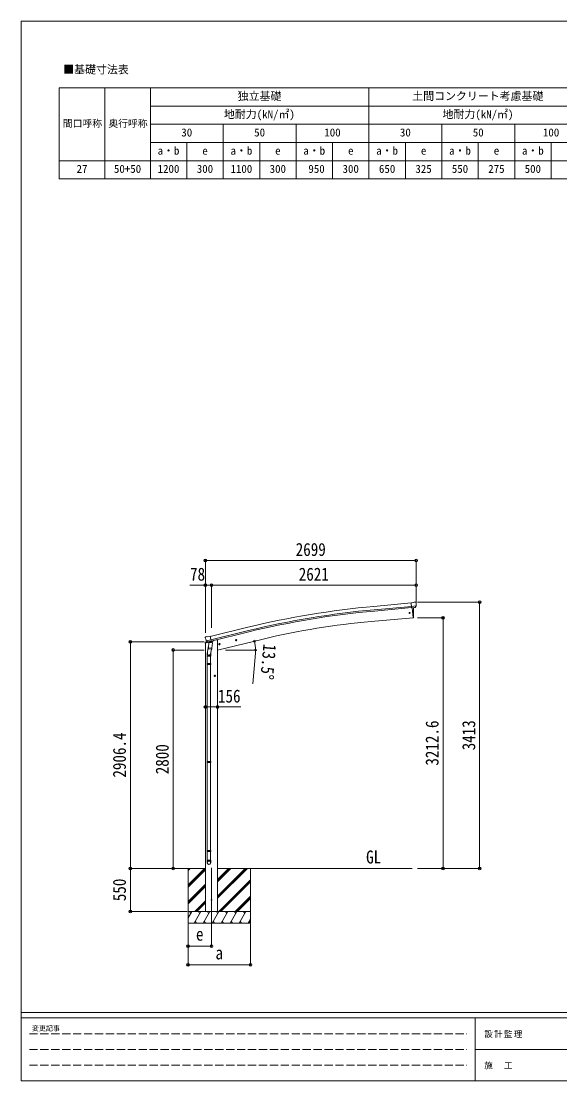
# Model space of a CAD drawing. Units: millimetres at full size, with parts at other scales. Extents: x -9783 to 9892, y -6828 to 6752.
# Drawn here: x -9783 to -2884, y -6828 to 6752 of the extents above; entities that cross this region are included whole.
import ezdxf
from ezdxf.enums import TextEntityAlignment as Align

# ---------------------------------------------------------------- set-up
doc = ezdxf.new("R2010")
doc.units = ezdxf.units.MM
doc.header["$LTSCALE"] = 35
doc.header["$PDMODE"] = 32
doc.header["$PDSIZE"] = 35
doc.linetypes.add('DASHED3', pattern=[4, 3, -1])
for name, color, linetype, lineweight in [('0-0_0', 7, 'Continuous', 9), ('0-1_本体', 4, 'Continuous', 9), ('0-2_部品', 7, 'Continuous', 9), ('0-8_PARTS2', 2, 'Continuous', 9), ('0-A_寸法', 6, 'Continuous', 9), ('1-0_FRAME', 7, 'Continuous', 18), ('F-0_240', 7, 'Continuous', 9)]:
    doc.layers.add(name, color=color, linetype=linetype, lineweight=lineweight)
doc.styles.add('ＭＳ ゴシック', font='')
doc.styles.get('ＭＳ ゴシック').set_extended_font_data('MS Gothic')

msp = doc.modelspace()

# ---------------------------------------------------------------- linework, layer by layer
at = {"layer": '0-0_0', "color": 6}
for p, q in [((-3910.86, -4106.93), (-3910.86, -693.93)), ((-4379.88, -894.33), (-4379.88, -4106.93))]:
    msp.add_line(p, q, dxfattribs=at)
at = {"layer": '0-0_0'}
for p, q in [((-8020.54, -4106.93), (-7424.21, -4106.93)), ((-7646.46, -4106.93), (-7646.46, -4806.93)), ((-7646.46, -4318.15), (-7435.23, -4106.93)), ((-7646.46, -4134.31), (-7619.08, -4106.93)), ((-7646.46, -4120.17), (-7633.22, -4106.93)), ((-7646.46, -4332.3), (-7424.21, -4110.05)), ((-7646.46, -4346.44), (-7424.21, -4124.19)), ((-7268.71, -4489.19), (-6886.44, -4106.93)), ((-7268.71, -4460.9), (-6914.73, -4106.93)), ((-7268.71, -4475.04), (-6900.59, -4106.93)), ((-7268.71, -4277.06), (-7098.58, -4106.93)), ((-7268.71, -4262.91), (-7112.72, -4106.93)), ((-7268.71, -4248.77), (-7126.86, -4106.93)), ((-7268.71, -4106.93), (-4773.98, -4106.93)), ((-6846.46, -4106.93), (-6846.46, -4806.93)), ((-7646.46, -4530.28), (-7424.21, -4308.04)), ((-7646.46, -4544.43), (-7424.21, -4322.18)), ((-7646.46, -4558.57), (-7424.21, -4336.32)), ((-7252.6, -4656.93), (-6846.46, -4250.79)), ((-7238.46, -4656.93), (-6846.46, -4264.93)), ((-7224.31, -4656.93), (-6846.46, -4279.07)), ((-7040.47, -4656.93), (-6846.46, -4462.92)), ((-7026.32, -4656.93), (-6846.46, -4477.06)), ((-7560.97, -4656.93), (-7424.21, -4520.17)), ((-7546.82, -4656.93), (-7424.21, -4534.31)), ((-7532.68, -4656.93), (-7424.21, -4548.45)), ((-7012.18, -4656.93), (-6846.46, -4491.2)), ((-7646.46, -4740.76), (-7598.06, -4656.92)), ((-6846.46, -4656.93), (-7646.46, -4656.93)), ((-7613.06, -4682.91), (-7628.06, -4656.92)), ((-7569.19, -4806.92), (-7482.59, -4656.93)), ((-7497.59, -4682.91), (-7512.59, -4656.93)), ((-7453.72, -4806.93), (-7367.12, -4656.93)), ((-7382.12, -4682.91), (-7397.12, -4656.93)), ((-7338.25, -4806.93), (-7251.65, -4656.93)), ((-7266.65, -4682.91), (-7281.65, -4656.92)), ((-7222.78, -4806.93), (-7136.18, -4656.93)), ((-7151.18, -4682.91), (-7166.18, -4656.93)), ((-7107.31, -4806.93), (-7020.71, -4656.93)), ((-7050.71, -4656.93), (-7035.71, -4682.91)), ((-6991.84, -4806.93), (-6905.24, -4656.93)), ((-6920.24, -4682.91), (-6935.24, -4656.93)), ((-7646.46, -4806.93), (-6846.46, -4806.93)), ((-7554.19, -4780.95), (-7539.19, -4806.92)), ((-7438.72, -4780.94), (-7423.72, -4806.93)), ((-7323.25, -4780.95), (-7308.25, -4806.93)), ((-7207.78, -4780.95), (-7192.78, -4806.93)), ((-7092.31, -4780.95), (-7077.31, -4806.93)), ((-6976.84, -4780.95), (-6961.84, -4806.93)), ((-6876.37, -4806.93), (-6846.46, -4755.12)), ((-6861.37, -4780.95), (-6846.37, -4806.93))]:
    msp.add_line(p, q, dxfattribs=at)
at = {"layer": '0-1_本体'}
for p, q in [((-4787.1, -704.52), (-5264.61, -747.72)), ((-4783.33, -747.52), (-5260.72, -790.71)), ((-4781.87, -764.29), (-5259.2, -807.48)), ((-4774.63, -766.68), (-4763.47, -894.28)), ((-5301.41, -941.35), (-4763.47, -894.28)), ((-7363.93, -1133.34), (-6881.06, -1015.85)), ((-7353.86, -1175.3), (-6870.85, -1057.83)), ((-7349.93, -1191.68), (-6866.87, -1074.19)), ((-7423.96, -1216.63), (-7423.96, -4656.93)), ((-7268.46, -1306.93), (-6682.78, -1166.32)), ((-7268.46, -1176.93), (-7268.46, -4656.93)), ((-7302.96, -1628.92), (-7309.46, -1632.67)), ((-7302.96, -1646.43), (-7302.96, -1626.43)), ((-7296.46, -1632.67), (-7302.96, -1628.92)), ((-7292.96, -1636.43), (-7312.96, -1636.43)), ((-7309.46, -1632.67), (-7309.46, -1640.18)), ((-7309.46, -1640.18), (-7302.96, -1643.93))]:
    msp.add_line(p, q, dxfattribs=at)
at = {"layer": '0-1_本体', "color": 6}
msp.add_line((-7268.21, -2037.11), (-7424.21, -2037.11), dxfattribs=at)
at = {"layer": '0-1_本体'}
for points in [[(-7268.46, -1176.93), (-7288.46, -1176.93), (-7321.97, -1184.97)], [(-7302.96, -1643.93), (-7296.46, -1640.18), (-7296.46, -1632.67)]]:
    msp.add_lwpolyline(points, dxfattribs=at)
for radius in [8.5, 7.7, 6.5]:
    msp.add_circle((-7302.96, -1636.43), radius, dxfattribs=at)
for centre, radius, start, end in [((-4268.48, -11757.73), 11054.98, 95.16866, 103.66973), ((-4268.48, -11757.73), 11011.82, 95.16974, 103.66973), ((-4268.48, -11757.73), 10994.98, 95.16974, 103.66973), ((-4478.42, -10348.13), 9442.71, 95.00001, 103.5)]:
    msp.add_arc(centre, radius, start, end, dxfattribs=at)
at = {"layer": '0-2_部品'}
for p, q in [((-4760.72, -700.08), (-4787.28, -702.4)), ((-4781.62, -767.06), (-4787.28, -702.4)), ((-4724.42, -742.36), (-4783.33, -747.52)), ((-4771.66, -766.19), (-4781.62, -767.06)), ((-4774.65, -766.45), (-4763.49, -894.05)), ((-4760.72, -700.08), (-4749, -693.31)), ((-4734.09, -691.72), (-4747.76, -692.92)), ((-4738.06, -763.25), (-4745.76, -763.92)), ((-4735.67, -761.85), (-4724.74, -742.91)), ((-4724.96, -697.48), (-4730.44, -692.87)), ((-4723.89, -699.52), (-4723.78, -700.86)), ((-4763.49, -894.05), (-4761.43, -893.8)), ((-7426.77, -1217.25), (-7384.07, -1206.99)), ((-7426.77, -1210.36), (-7426.77, -1217.25)), ((-7425.64, -1148.91), (-7425.37, -1150.06)), ((-7421.42, -1140.34), (-7425.28, -1146.63)), ((-7398.26, -1201.15), (-7424.47, -1207.44)), ((-7418.33, -1138.09), (-7405.15, -1134.92)), ((-7411.59, -1189.22), (-7354.08, -1175.41)), ((-7394.74, -1204.13), (-7411.11, -1189.64)), ((-7390.59, -1137.6), (-7403.85, -1134.9)), ((-7392.03, -1204.7), (-7384.51, -1202.89)), ((-7391.19, -1204.59), (-7389.66, -1204.22)), ((-7390.59, -1137.6), (-7364.66, -1131.37)), ((-7389.66, -1204.22), (-7352.96, -1195.41)), ((-7387.82, -1204.45), (-7387.88, -1205.19)), ((-7387.12, -1206.23), (-7361.31, -1212.67)), ((-7380.2, -1211.58), (-7384.88, -1278.42)), ((-7334.51, -1214.77), (-7380.2, -1211.58)), ((-7378.43, -1208.4), (-7378.66, -1211.69)), ((-7358.91, -1197.24), (-7359.93, -1211.84)), ((-7352.96, -1195.41), (-7351.43, -1195.05)), ((-7349.87, -1192.94), (-7348.93, -1193.01)), ((-7348.93, -1193.01), (-7335.62, -1208.32)), ((-7344.94, -1197.6), (-7326.05, -1193.07)), ((-7339.19, -1281.61), (-7334.51, -1214.77)), ((-7335.62, -1208.32), (-7336.06, -1214.67)), ((-7322.22, -1184.89), (-7322.22, -1188.2)), ((-7039.98, -1183.11), (-7020.53, -1178.44)), ((-7035.42, -1175.33), (-7037.55, -1182.53)), ((-7028.12, -1173.58), (-7035.42, -1175.33)), ((-7027.92, -1190.5), (-7032.59, -1171.05)), ((-7022.95, -1179.02), (-7028.12, -1173.58)), ((-7025.09, -1186.22), (-7022.95, -1179.02)), ((-7401.21, -1386.98), (-7401.21, -1352.63)), ((-7383.14, -1253.65), (-7399.06, -1349.82)), ((-7385.74, -1290.88), (-7384.86, -1278.42)), ((-7385.34, -1292.24), (-7385.34, -1292.24)), ((-7339.19, -1281.61), (-7384.88, -1278.42)), ((-7383.89, -1293.02), (-7342.19, -1295.94)), ((-7347.62, -1295.56), (-7358.35, -1359.14)), ((-7355.21, -1352.33), (-7355.21, -1386.98)), ((-7339.2, -1281.61), (-7340.09, -1294.31)), ((-7253.9, -1234.47), (-7234.45, -1229.8)), ((-7249.34, -1226.69), (-7251.47, -1233.88)), ((-7242.04, -1224.94), (-7249.34, -1226.69)), ((-7241.84, -1241.86), (-7246.51, -1222.41)), ((-7236.87, -1230.38), (-7242.04, -1224.94)), ((-7239.01, -1237.58), (-7236.87, -1230.38)), ((-7355.21, -1386.98), (-7401.21, -1386.98)), ((-7401.21, -1482.98), (-7400.21, -1480.98)), ((-7355.21, -1482.98), (-7401.21, -1482.98)), ((-7355.21, -1490.98), (-7401.21, -1490.98)), ((-7356.21, -1480.98), (-7400.21, -1480.98)), ((-7356.21, -1492.98), (-7400.21, -1492.98)), ((-7399.21, -1386.98), (-7399.21, -1480.98)), ((-7399.21, -1492.98), (-7399.21, -2737.17)), ((-7357.21, -1386.98), (-7357.21, -1480.98)), ((-7357.21, -1492.98), (-7357.21, -2737.17)), ((-7355.21, -1482.98), (-7356.21, -1480.98)), ((-7355.21, -1490.98), (-7356.21, -1492.98)), ((-7355.21, -1482.98), (-7355.21, -1490.98)), ((-7302.71, -1629.54), (-7309.21, -1633.29)), ((-7302.71, -1647.04), (-7302.71, -1627.04)), ((-7296.21, -1633.29), (-7302.71, -1629.54)), ((-7292.71, -1637.04), (-7312.71, -1637.04)), ((-7309.21, -1633.29), (-7309.21, -1640.8)), ((-7309.21, -1640.8), (-7302.71, -1644.55)), ((-7401.21, -2739.17), (-7400.21, -2737.17)), ((-7355.21, -2739.17), (-7401.21, -2739.17)), ((-7355.21, -2747.17), (-7401.21, -2747.17)), ((-7356.21, -2737.17), (-7400.21, -2737.17)), ((-7356.21, -2749.17), (-7400.21, -2749.17)), ((-7399.21, -2749.17), (-7399.21, -3877.36)), ((-7357.21, -2749.17), (-7357.21, -3877.36)), ((-7355.21, -2739.17), (-7356.21, -2737.17)), ((-7355.21, -2747.17), (-7356.21, -2749.17)), ((-7355.21, -2739.17), (-7355.21, -2747.17)), ((-7401.21, -3879.36), (-7400.21, -3877.36)), ((-7355.21, -3879.36), (-7401.21, -3879.36)), ((-7355.21, -3887.36), (-7401.21, -3887.36)), ((-7356.21, -3877.36), (-7400.21, -3877.36)), ((-7356.21, -3889.36), (-7400.21, -3889.36)), ((-7399.21, -3889.36), (-7399.21, -3999.36)), ((-7357.21, -3889.36), (-7357.21, -3999.36)), ((-7355.21, -3879.36), (-7356.21, -3877.36)), ((-7355.21, -3887.36), (-7356.21, -3889.36)), ((-7355.21, -3879.36), (-7355.21, -3887.36)), ((-7401.21, -4033.5), (-7401.21, -3999.36)), ((-7355.21, -3999.36), (-7401.21, -3999.36)), ((-7355.21, -4033.5), (-7355.21, -3999.36))]:
    msp.add_line(p, q, dxfattribs=at)
for points in [[(-4771.66, -766.19), (-4771.39, -766.26), (-4746.02, -764.04), (-4745.76, -763.92)], [(-4724.34, -741.73), (-4724.63, -742.72), (-4724.74, -742.91)], [(-7411.86, -1188.64), (-7411.27, -1189.49), (-7411.11, -1189.64)], [(-7359.23, -1196.82), (-7359.46, -1196.97), (-7384.23, -1202.92), (-7384.51, -1202.89)], [(-7359.23, -1196.82), (-7349.5, -1194.49), (-7364.66, -1131.37)], [(-7037.55, -1182.53), (-7032.38, -1187.97), (-7025.09, -1186.22)], [(-7251.47, -1233.88), (-7246.3, -1239.33), (-7239.01, -1237.58)], [(-7401.21, -1482.98), (-7401.21, -1490.98), (-7400.21, -1492.98)], [(-7302.71, -1644.55), (-7296.21, -1640.8), (-7296.21, -1633.29)], [(-7401.21, -2739.17), (-7401.21, -2747.17), (-7400.21, -2749.17)], [(-7401.21, -3879.36), (-7401.21, -3887.36), (-7400.21, -3889.36)]]:
    msp.add_lwpolyline(points, dxfattribs=at)
for centre, radius in [((-4809.17, -830.8), 6.5), ((-7030.25, -1180.77), 8.5), ((-7030.25, -1180.77), 7.7), ((-7030.25, -1180.77), 6.5), ((-7244.17, -1232.13), 8.5), ((-7244.17, -1232.13), 7.7), ((-7244.17, -1232.13), 6.5), ((-7302.71, -1637.04), 8.5), ((-7302.71, -1637.04), 7.7), ((-7302.71, -1637.04), 6.5)]:
    msp.add_circle(centre, radius, dxfattribs=at)
at = {"layer": '0-2_部品', "color": 4}
msp.add_circle((-7346.21, -4506.93), 4.5, dxfattribs=at)
at = {"layer": '0-2_部品'}
for centre, radius, start, end in [((-5657.25, -838.24), 900, 356.63919, 4.64986), ((-4747.5, -695.91), 3, 95, 120), ((-4733.66, -696.71), 5, 50.00648, 94.99352), ((-4925.4, -718.5), 202.4, 353.4085, 5), ((-4761.8, -890.82), 3, 277, 356.63919), ((-7423.77, -1210.36), 3, 103.5, 180), ((-7228.56, -1102.81), 202.4, 193.5, 205.09125), ((-7417.16, -1142.95), 5, 103.5, 148.5), ((-7404.45, -1137.84), 3, 78.5, 103.5), ((-7391.31, -1204.11), 0.5, 248.23754, 283.5), ((-7388.32, -1204.42), 0.5, 356, 103.5), ((-7386.88, -1205.26), 1, 176, 256), ((-7360.95, -1211.7), 1.03, 250.03897, 351.96569), ((-7358.31, -1197.32), 0.604, 100.59842, 172.20595), ((-7351.55, -1194.56), 0.5, 283.5, 318.76246), ((-7327.22, -1188.2), 5, 283.5, 0), ((-7371.21, -1352.63), 30, 177.45142, 180), ((-7383.79, -1291.06), 1.95, 175.04017, 217.47766), ((-7383.75, -1291.03), 2, 217.40962, 266), ((-7342.05, -1293.94), 2, 266, 349.46843)]:
    msp.add_arc(centre, radius, start, end, dxfattribs=at)
for centre, major_axis, ratio, start_param, end_param in [((-4738.32, -760.26), (1.62, -2.54), 0.997631, 5.80419048, 5.89294842), ((-4738.39, -760.15), (-3.5, 2.17), 0.650902, 2.11455212, 2.18736272), ((-4738.27, -760.34), (1.62, -2.54), 0.997631, 5.96575902, 6.76218013), ((-4719.57, -695.47), (-15.35, 3.44), 0.101033, 5.97514262, 5.97537366), ((-4726.89, -699.77), (2.71, -1.31), 0.997474, 0.53665673, 1.32256522), ((-7422.72, -1148.2), (-1.57, -2.57), 0.99628, 4.71238898, 5.49965061), ((-7392.75, -1201.87), (-0.73, -2.92), 0.997631, 5.80419048, 6.60061159), ((-7392.69, -1201.65), (2.63, 3.16), 0.650902, 4.09582259, 4.16863319), ((-7392.72, -1201.77), (-0.73, -2.92), 0.997631, 0.39023689, 0.47899483), ((-7378.21, -1352.33), (23, 0), 0.996195, 2.55602575, 6.56630284), ((-7378.21, -1352.33), (21, 0), 0.996195, 2.93491471, 5.95123941), ((-7378.21, -4031.76), (-23, 0), 0.996195, 3.14159265, 6.28318531), ((-7378.21, -4033.5), (-23, 0), 0.996195, 3.14159265, 6.28318531), ((-7378.21, -4033.5), (0, -23.43), 0.981806, 4.71238898, 7.85398163)]:
    msp.add_ellipse(centre, major_axis=major_axis, ratio=ratio, start_param=start_param, end_param=end_param, dxfattribs=at)
msp.add_ellipse((-7378.21, -4033.5), major_axis=(21, 0), ratio=0.996195, dxfattribs=at)
at = {"layer": '0-8_PARTS2'}
msp.add_line((-7346.21, -4097.72), (-7346.21, -4856.93), dxfattribs=at)
at = {"layer": '0-A_寸法'}
for p, q in [((-7424.21, -158.57), (-4725.21, -158.57)), ((-4725.21, -158.57), (-4725.21, -475.19)), ((-7424.21, -475.19), (-7424.21, -1087.41)), ((-7424.21, -475.19), (-7346.21, -475.19)), ((-7346.21, -475.19), (-7346.21, -1023.04)), ((-7346.21, -475.19), (-4725.21, -475.19)), ((-4725.21, -475.19), (-4725.21, -704.19)), ((-3910.86, -693.93), (-4708.7, -693.93)), ((-4379.88, -894.33), (-4708.7, -894.33)), ((-8384.78, -1200.53), (-7439.7, -1200.53)), ((-8384.78, -4106.93), (-8384.78, -1200.53)), ((-7836.81, -1306.93), (-7439.7, -1306.93)), ((-7836.81, -4106.93), (-7836.81, -1306.93)), ((-7167.71, -1306.93), (-6780.85, -1306.93)), ((-6783.71, -1349.39), (-6818.07, -1741.88)), ((-7268.21, -2037.11), (-6968.21, -2037.11)), ((-8384.78, -4106.93), (-7656.67, -4106.93)), ((-8384.78, -4656.93), (-8384.78, -4106.93)), ((-4379.88, -4106.93), (-4708.7, -4106.93)), ((-3910.86, -4106.93), (-4379.88, -4106.93)), ((-8384.78, -4656.93), (-7656.67, -4656.93)), ((-7646.46, -5343.29), (-7646.46, -4814.34)), ((-7646.46, -5103.31), (-7646.46, -4814.34)), ((-7346.21, -5103.31), (-7346.21, -4814.34)), ((-6846.46, -5343.29), (-6846.46, -4814.34)), ((-7346.21, -5103.31), (-7646.46, -5103.31)), ((-7646.46, -5343.29), (-6846.46, -5343.29))]:
    msp.add_line(p, q, dxfattribs=at)
msp.add_lwpolyline([(-7424.21, -158.57), (-7424.21, -475.19), (-7624.21, -475.19)], dxfattribs=at)
for centre in [(-6795.3, -1193.27), (-6781.85, -1306.93)]:
    msp.add_circle(centre, 10.62, dxfattribs=at)
for start, end in [(0, 13.5), (354.99678, 0)]:
    msp.add_arc((-7268.71, -1306.93), 486.86, start, end, dxfattribs=at)
for p in [(-7424.21, -158.57), (-4725.21, -158.57), (-7424.21, -475.19), (-7346.21, -475.19), (-4725.21, -475.19), (-3910.86, -693.93), (-4379.88, -894.33), (-8384.78, -1200.53), (-7836.81, -1306.93), (-7424.21, -2037.11), (-7268.21, -2037.11), (-8384.78, -4106.93), (-7836.81, -4106.93), (-4379.88, -4106.93), (-3910.86, -4106.93), (-8384.78, -4656.93), (-7646.46, -5103.31), (-7346.21, -5103.31), (-7646.46, -5343.29), (-6846.46, -5343.29)]:
    msp.add_point(p, dxfattribs=at)
at = {"layer": '1-0_FRAME'}
for p, q in [((-9294.96, 5897.55), (-2528.29, 5897.55)), ((-9294.96, 5897.55), (-9294.96, 4730.88)), ((-8711.62, 5897.55), (-8711.62, 4730.88)), ((-5328.29, 5897.55), (-5328.29, 4730.88)), ((-8128.29, 5664.21), (-2528.29, 5664.21)), ((-8128.29, 5430.88), (-2528.29, 5430.88)), ((-4394.96, 5430.88), (-4394.96, 4730.88)), ((-8128.29, 5197.55), (-2528.29, 5197.55)), ((-3928.29, 5197.55), (-3928.29, 4730.88)), ((-2994.96, 5197.55), (-2994.96, 4730.88))]:
    msp.add_line(p, q, dxfattribs=at)
for points in [[(-8128.29, 5897.55), (-8128.29, 5664.21), (-8128.29, 4964.21), (-8128.29, 4730.88)], [(-7194.96, 5430.88), (-7194.96, 5197.55), (-7194.96, 4730.88)], [(-6261.62, 5430.88), (-6261.62, 5197.55), (-6261.62, 4730.88)], [(-3461.62, 5430.88), (-3461.62, 4964.21), (-3461.62, 4730.88)], [(-7661.62, 5197.55), (-7661.62, 4964.21), (-7661.62, 4730.88)], [(-6728.29, 5197.55), (-6728.29, 4964.21), (-6728.29, 4730.88)], [(-5794.96, 5197.55), (-5794.96, 4964.21), (-5794.96, 4730.88)], [(-4861.62, 5197.55), (-4861.62, 4964.21), (-4861.62, 4730.88)], [(-9294.96, 4964.21), (-8128.29, 4964.21), (-2528.29, 4964.21)], [(-9294.96, 4730.88), (-8711.62, 4730.88), (-5328.29, 4730.88), (-3461.62, 4730.88), (-2528.29, 4730.88)]]:
    msp.add_lwpolyline(points, dxfattribs=at)
at = {"layer": 'F-0_240', "color": 5}
for p, q in [((-9783.03, 6751.9), (-9783.03, -6828.1)), ((-9783.03, 6751.9), (9396.97, 6751.9)), ((-9783.03, -5953.1), (9396.97, -5953.1)), ((-9783.03, -6023.1), (6285.75, -6023.1)), ((-3969.25, -6023.1), (-3969.25, -6828.1)), ((-3969.25, -6425.6), (3205.75, -6425.6)), ((-9783.03, -6828.1), (9396.97, -6828.1))]:
    msp.add_line(p, q, dxfattribs=at)
at = {"layer": 'F-0_240', "color": 4, "linetype": 'DASHED3'}
for p, q in [((-9678.03, -6224.35), (-4074.25, -6224.35)), ((-9678.03, -6425.6), (-4074.25, -6425.6)), ((-9678.03, -6626.85), (-4074.25, -6626.85))]:
    msp.add_line(p, q, dxfattribs=at)

# ---------------------------------------------------------------- texts
at = {"layer": '0-0_0', "style": 'ＭＳ ゴシック', "width": 0.85}
msp.add_text('GL', height=166.8, dxfattribs=at).set_placement((-5365.26, -4093.11), align=Align.BOTTOM_LEFT)
at = {"layer": '0-A_寸法', "color": 7, "style": 'ＭＳ ゴシック', "width": 0.85}
for s, p in [('2699', (-6267.21, -151.57)), ('78', (-7620.46, -468.19)), ('2621', (-6228.21, -468.19)), ('156', (-7262.58, -2030.11)), ('e', (-7544.58, -5082.06)), ('a', (-7294.58, -5322.04))]:
    msp.add_text(s, height=166.8, dxfattribs=at).set_placement(p, align=Align.BOTTOM_LEFT)
for s, rotation, p in [('13.5°', 264.997, (-6729.71, -1219.85)), ('3212.6', 90, (-4386.88, -2789.38)), ('3413', 90, (-3917.86, -2592.93)), ('2906.4', 90, (-8391.78, -2942.48)), ('2800', 90, (-7843.81, -2899.43)), ('550', 90, (-8391.78, -4526.3))]:
    msp.add_text(s, height=166.8, rotation=rotation, dxfattribs=at).set_placement(p, align=Align.BOTTOM_LEFT)
at = {"layer": '1-0_FRAME', "style": 'ＭＳ ゴシック'}
for s, height, p in [('■基礎寸法表', 102.6, (-9245.02, 6050.4)), ('独立基礎', 102.6, (-7010.23, 5710.39)), ('土間コンクリート考慮基礎', 102.6, (-4774.12, 5710.39)), ('地耐力(kN/㎡)', 102.6, (-7186.45, 5477.06)), ('地耐力(kN/㎡)', 102.6, (-4386.45, 5477.06)), ('間口呼称', 89.81, (-9250.23, 5369.14)), ('奥行呼称', 89.81, (-8666.9, 5369.14)), ('30', 102.6, (-7732.11, 5243.73)), ('50', 102.6, (-6798.78, 5243.73)), ('100', 102.6, (-5900.69, 5243.73)), ('30', 102.6, (-4932.11, 5243.73)), ('50', 102.6, (-3998.78, 5243.73)), ('100', 102.6, (-3100.69, 5243.73)), ('a・b', 102.6, (-8035.93, 5010.39)), ('e', 102.6, (-7463.53, 5010.39)), ('a・b', 102.6, (-7102.6, 5010.39)), ('e', 102.6, (-6530.2, 5010.39)), ('a・b', 102.6, (-6169.26, 5010.39)), ('e', 102.6, (-5596.87, 5010.39)), ('a・b', 102.6, (-5235.93, 5010.39)), ('e', 102.6, (-4663.53, 5010.39)), ('a・b', 102.6, (-4302.6, 5010.39)), ('e', 102.6, (-3730.2, 5010.39)), ('a・b', 102.6, (-3369.26, 5010.39)), ('27', 102.6, (-9073.78, 4777.06)), ('50+50', 102.6, (-8595.44, 4777.06)), ('1200', 102.6, (-8035.93, 4777.06)), ('300', 102.6, (-7534.02, 4777.06)), ('1100', 102.6, (-7102.6, 4777.06)), ('300', 102.6, (-6600.69, 4777.06)), ('950', 102.6, (-6104.85, 4777.06)), ('300', 102.6, (-5667.35, 4777.06)), ('650', 102.6, (-5200.69, 4777.06)), ('325', 102.6, (-4734.02, 4777.06)), ('550', 102.6, (-4267.35, 4777.06)), ('275', 102.6, (-3800.69, 4777.06)), ('500', 102.6, (-3334.02, 4777.06))]:
    msp.add_text(s, height=height, dxfattribs=at).set_placement(p, align=Align.BOTTOM_LEFT)
at = {"layer": 'F-0_240', "style": 'ＭＳ ゴシック'}
msp.add_text('変更記事', height=64.15, dxfattribs=at).set_placement((-9646.27, -6206.85), align=Align.BOTTOM_LEFT)
at = {"layer": 'F-0_240', "char_height": 76.98, "attachment_point": 7, "style": 'ＭＳ ゴシック'}
for s, insert in [('\\T1.17;設計監理', (-3851.04, -6276.85)), ('\\T1.17;施\u3000工', (-3851.04, -6679.35))]:
    msp.add_mtext(s, dxfattribs=dict(at, insert=insert))

doc.saveas('drawing.dxf')
